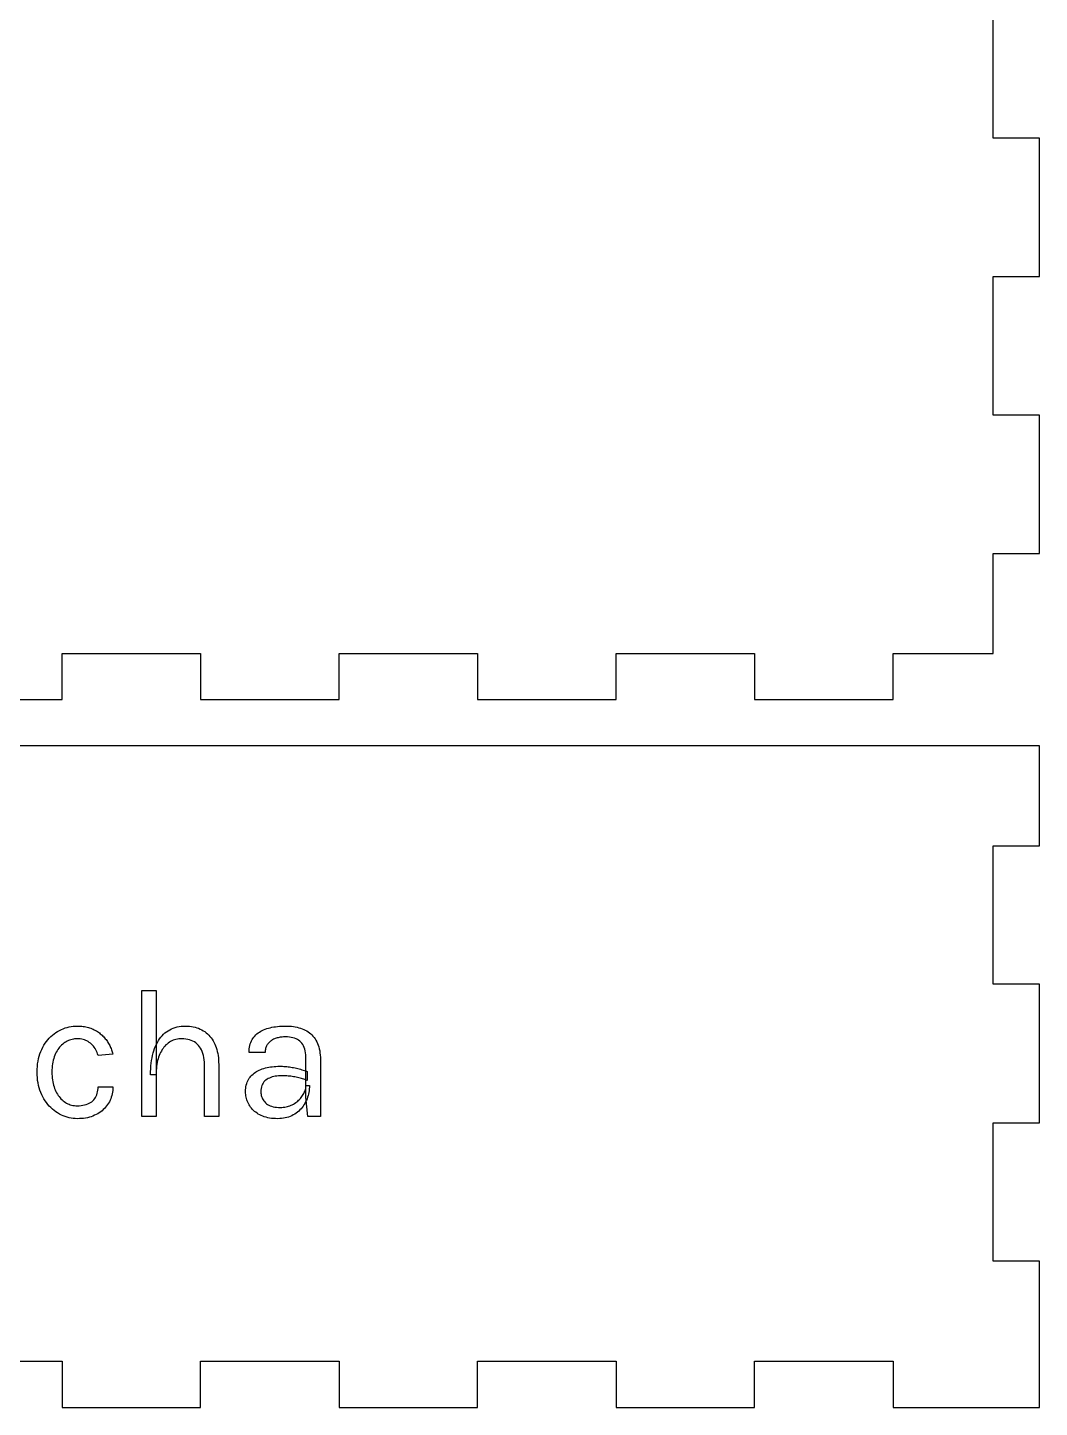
# Model space of a CAD drawing. Header units: millimetres. Extents: x 0 to 275, y 0 to 182.
# Drawn here: x 209.3 to 275, y 0 to 89.7 of the extents above; entities that cross this region are included whole.
import ezdxf

# ---------------------------------------------------------------- set-up
doc = ezdxf.new("R2010")
doc.units = ezdxf.units.MM
doc.layers.get('0').update_dxf_attribs({"linetype": 'CONTINUOUS'})

msp = doc.modelspace()

# ---------------------------------------------------------------- linework, layer by layer
for p, q in [((272, 82.5), (272, 91.5)), ((275, 82.5), (272, 82.5)), ((275, 73.5), (275, 82.5)), ((272, 64.5), (272, 73.5)), ((272, 73.5), (275, 73.5)), ((275, 64.5), (272, 64.5)), ((275, 55.5), (275, 64.5)), ((272, 49), (272, 55.5)), ((272, 55.5), (275, 55.5)), ((211.5, 46), (211.5, 49)), ((211.5, 49), (220.5, 49)), ((220.5, 49), (220.5, 46)), ((229.5, 46), (229.5, 49)), ((229.5, 49), (238.5, 49)), ((238.5, 49), (238.5, 46)), ((247.5, 46), (247.5, 49)), ((247.5, 49), (256.5, 49)), ((256.5, 49), (256.5, 46)), ((265.5, 46), (265.5, 49)), ((265.5, 49), (272, 49)), ((202.5, 46), (211.5, 46)), ((220.5, 46), (229.5, 46)), ((238.5, 46), (247.5, 46)), ((256.5, 46), (265.5, 46)), ((272, 43), (142, 43)), ((275, 43), (272, 43)), ((275, 36.5), (275, 43)), ((272, 27.5), (272, 36.5)), ((272, 36.5), (275, 36.5)), ((216.675, 18.908), (216.675, 27.092)), ((216.675, 27.092), (217.611, 27.092)), ((217.611, 27.092), (217.611, 18.908)), ((275, 27.5), (272, 27.5)), ((275, 18.5), (275, 27.5)), ((210.875, 24.193), (210.982, 24.28)), ((210.982, 24.28), (211.095, 24.36)), ((211.095, 24.36), (211.212, 24.434)), ((211.212, 24.434), (211.332, 24.501)), ((211.332, 24.501), (211.455, 24.561)), ((211.455, 24.561), (211.579, 24.615)), ((211.579, 24.615), (211.704, 24.661)), ((211.704, 24.661), (211.832, 24.7)), ((211.832, 24.7), (211.962, 24.731)), ((211.962, 24.731), (212.093, 24.756)), ((212.093, 24.756), (212.227, 24.774)), ((212.227, 24.774), (212.362, 24.784)), ((212.362, 24.784), (212.499, 24.788)), ((212.499, 24.788), (212.499, 24.788)), ((212.499, 24.788), (212.595, 24.787)), ((212.595, 24.787), (212.689, 24.782)), ((212.689, 24.782), (212.782, 24.775)), ((212.782, 24.775), (212.872, 24.764)), ((212.872, 24.764), (212.96, 24.751)), ((212.96, 24.751), (213.047, 24.735)), ((213.047, 24.735), (213.131, 24.716)), ((213.131, 24.716), (213.213, 24.694)), ((213.213, 24.694), (213.294, 24.669)), ((213.294, 24.669), (213.372, 24.641)), ((213.372, 24.641), (213.448, 24.61)), ((213.448, 24.61), (213.523, 24.578)), ((213.523, 24.578), (213.595, 24.543)), ((213.595, 24.543), (213.666, 24.506)), ((213.666, 24.506), (213.734, 24.466)), ((213.734, 24.466), (213.801, 24.425)), ((213.801, 24.425), (213.865, 24.381)), ((213.865, 24.381), (213.928, 24.335)), ((213.928, 24.335), (213.988, 24.286)), ((213.988, 24.286), (214.047, 24.236)), ((214.047, 24.236), (214.104, 24.184)), ((218.004, 24.158), (218.093, 24.25)), ((218.093, 24.25), (218.187, 24.335)), ((218.187, 24.335), (218.286, 24.413)), ((218.286, 24.413), (218.39, 24.484)), ((218.39, 24.484), (218.498, 24.548)), ((218.498, 24.548), (218.61, 24.604)), ((218.61, 24.604), (218.727, 24.653)), ((218.727, 24.653), (218.848, 24.694)), ((218.848, 24.694), (218.973, 24.728)), ((218.973, 24.728), (219.103, 24.754)), ((219.103, 24.754), (219.237, 24.773)), ((219.237, 24.773), (219.376, 24.784)), ((219.376, 24.784), (219.519, 24.788)), ((219.519, 24.788), (219.519, 24.788)), ((219.519, 24.788), (219.653, 24.785)), ((219.653, 24.785), (219.782, 24.776)), ((219.782, 24.776), (219.908, 24.761)), ((219.908, 24.761), (220.03, 24.74)), ((220.03, 24.74), (220.148, 24.712)), ((220.148, 24.712), (220.262, 24.679)), ((220.262, 24.679), (220.373, 24.64)), ((220.373, 24.64), (220.479, 24.594)), ((220.479, 24.594), (220.581, 24.543)), ((220.581, 24.543), (220.68, 24.485)), ((220.68, 24.485), (220.774, 24.422)), ((220.774, 24.422), (220.864, 24.353)), ((220.864, 24.353), (220.95, 24.28)), ((220.95, 24.28), (221.03, 24.201)), ((224.091, 24.209), (224.163, 24.275)), ((224.163, 24.275), (224.241, 24.336)), ((224.241, 24.336), (224.323, 24.393)), ((224.323, 24.393), (224.409, 24.447)), ((224.409, 24.447), (224.501, 24.495)), ((224.501, 24.495), (224.596, 24.54)), ((224.596, 24.54), (224.697, 24.581)), ((224.697, 24.581), (224.802, 24.617)), ((224.802, 24.617), (224.911, 24.649)), ((224.911, 24.649), (225.023, 24.679)), ((225.023, 24.679), (225.138, 24.704)), ((225.138, 24.704), (225.256, 24.726)), ((225.256, 24.726), (225.377, 24.745)), ((225.377, 24.745), (225.501, 24.761)), ((225.501, 24.761), (225.629, 24.773)), ((225.629, 24.773), (225.759, 24.781)), ((225.759, 24.781), (225.893, 24.786)), ((225.893, 24.786), (226.029, 24.788)), ((226.029, 24.788), (226.029, 24.788)), ((226.029, 24.788), (226.16, 24.786)), ((226.16, 24.786), (226.287, 24.779)), ((226.287, 24.779), (226.411, 24.768)), ((226.411, 24.768), (226.533, 24.752)), ((226.533, 24.752), (226.651, 24.732)), ((226.651, 24.732), (226.767, 24.708)), ((226.767, 24.708), (226.88, 24.679)), ((226.88, 24.679), (226.989, 24.646)), ((226.989, 24.646), (227.096, 24.608)), ((227.096, 24.608), (227.199, 24.566)), ((227.199, 24.566), (227.299, 24.519)), ((227.299, 24.519), (227.394, 24.467)), ((227.394, 24.467), (227.485, 24.409)), ((227.485, 24.409), (227.571, 24.347)), ((227.571, 24.347), (227.654, 24.279)), ((227.654, 24.279), (227.731, 24.206)), ((210.179, 23.271), (210.249, 23.408)), ((210.249, 23.408), (210.325, 23.539)), ((210.325, 23.539), (210.405, 23.664)), ((210.405, 23.664), (210.489, 23.783)), ((210.489, 23.783), (210.579, 23.895)), ((210.579, 23.895), (210.673, 24)), ((210.673, 24), (210.771, 24.1)), ((210.771, 24.1), (210.875, 24.193)), ((211.287, 23.339), (211.23, 23.259)), ((211.346, 23.414), (211.287, 23.339)), ((211.409, 23.484), (211.346, 23.414)), ((211.474, 23.55), (211.409, 23.484)), ((211.542, 23.61), (211.474, 23.55)), ((211.612, 23.666), (211.542, 23.61)), ((211.686, 23.717), (211.612, 23.666)), ((211.762, 23.763), (211.686, 23.717)), ((211.838, 23.804), (211.762, 23.763)), ((211.916, 23.841), (211.838, 23.804)), ((211.994, 23.873), (211.916, 23.841)), ((212.074, 23.899), (211.994, 23.873)), ((212.154, 23.921), (212.074, 23.899)), ((212.236, 23.938), (212.154, 23.921)), ((212.319, 23.95), (212.236, 23.938)), ((212.402, 23.958), (212.319, 23.95)), ((212.487, 23.96), (212.402, 23.958)), ((212.586, 23.957), (212.487, 23.96)), ((212.487, 23.96), (212.487, 23.96)), ((212.682, 23.948), (212.586, 23.957)), ((212.776, 23.934), (212.682, 23.948)), ((212.866, 23.913), (212.776, 23.934)), ((212.953, 23.887), (212.866, 23.913)), ((213.037, 23.855), (212.953, 23.887)), ((213.118, 23.817), (213.037, 23.855)), ((213.195, 23.774), (213.118, 23.817)), ((213.27, 23.724), (213.195, 23.774)), ((213.342, 23.669), (213.27, 23.724)), ((213.41, 23.609), (213.342, 23.669)), ((213.474, 23.544), (213.41, 23.609)), ((213.535, 23.476), (213.474, 23.544)), ((213.591, 23.403), (213.535, 23.476)), ((213.643, 23.326), (213.591, 23.403)), ((213.691, 23.245), (213.643, 23.326)), ((214.104, 24.184), (214.158, 24.13)), ((214.158, 24.13), (214.211, 24.075)), ((214.211, 24.075), (214.262, 24.019)), ((214.262, 24.019), (214.31, 23.961)), ((214.31, 23.961), (214.357, 23.902)), ((214.357, 23.902), (214.402, 23.841)), ((214.402, 23.841), (214.444, 23.779)), ((214.444, 23.779), (214.485, 23.716)), ((214.485, 23.716), (214.524, 23.651)), ((214.524, 23.651), (214.561, 23.585)), ((214.561, 23.585), (214.596, 23.519)), ((214.596, 23.519), (214.628, 23.452)), ((214.628, 23.452), (214.659, 23.384)), ((214.659, 23.384), (214.688, 23.316)), ((217.465, 23.185), (217.515, 23.33)), ((217.515, 23.33), (217.57, 23.468)), ((217.57, 23.468), (217.63, 23.6)), ((217.63, 23.6), (217.695, 23.725)), ((217.695, 23.725), (217.765, 23.843)), ((217.765, 23.843), (217.84, 23.955)), ((217.84, 23.955), (217.919, 24.06)), ((217.919, 24.06), (218.004, 24.158)), ((218.063, 23.335), (218.006, 23.252)), ((218.122, 23.414), (218.063, 23.335)), ((218.186, 23.487), (218.122, 23.414)), ((218.253, 23.555), (218.186, 23.487)), ((218.323, 23.619), (218.253, 23.555)), ((218.397, 23.678), (218.323, 23.619)), ((218.474, 23.732), (218.397, 23.678)), ((218.554, 23.78), (218.474, 23.732)), ((218.636, 23.822), (218.554, 23.78)), ((218.721, 23.858), (218.636, 23.822)), ((218.81, 23.889), (218.721, 23.858)), ((218.9, 23.915), (218.81, 23.889)), ((218.994, 23.935), (218.9, 23.915)), ((219.09, 23.949), (218.994, 23.935)), ((219.189, 23.957), (219.09, 23.949)), ((219.291, 23.96), (219.189, 23.957)), ((219.424, 23.956), (219.291, 23.96)), ((219.291, 23.96), (219.291, 23.96)), ((219.551, 23.943), (219.424, 23.956)), ((219.672, 23.921), (219.551, 23.943)), ((219.788, 23.891), (219.672, 23.921)), ((219.898, 23.853), (219.788, 23.891)), ((220.002, 23.806), (219.898, 23.853)), ((220.101, 23.75), (220.002, 23.806)), ((220.193, 23.685), (220.101, 23.75)), ((220.281, 23.613), (220.193, 23.685)), ((220.362, 23.531), (220.281, 23.613)), ((220.437, 23.441), (220.362, 23.531)), ((220.503, 23.344), (220.437, 23.441)), ((220.562, 23.238), (220.503, 23.344)), ((221.03, 24.201), (221.107, 24.117)), ((221.107, 24.117), (221.179, 24.027)), ((221.179, 24.027), (221.246, 23.933)), ((221.246, 23.933), (221.309, 23.833)), ((221.309, 23.833), (221.367, 23.728)), ((221.367, 23.728), (221.421, 23.618)), ((221.421, 23.618), (221.47, 23.503)), ((221.47, 23.503), (221.514, 23.384)), ((221.514, 23.384), (221.553, 23.261)), ((223.665, 23.3), (223.681, 23.413)), ((223.681, 23.413), (223.702, 23.52)), ((223.702, 23.52), (223.73, 23.623)), ((223.73, 23.623), (223.763, 23.721)), ((223.763, 23.721), (223.803, 23.815)), ((223.803, 23.815), (223.849, 23.903)), ((223.849, 23.903), (223.901, 23.986)), ((223.901, 23.986), (223.959, 24.065)), ((223.959, 24.065), (224.023, 24.139)), ((224.023, 24.139), (224.091, 24.209)), ((224.725, 23.323), (224.713, 23.261)), ((224.741, 23.382), (224.725, 23.323)), ((224.761, 23.438), (224.741, 23.382)), ((224.784, 23.492), (224.761, 23.438)), ((224.81, 23.544), (224.784, 23.492)), ((224.84, 23.593), (224.81, 23.544)), ((224.874, 23.639), (224.84, 23.593)), ((224.911, 23.683), (224.874, 23.639)), ((224.95, 23.724), (224.911, 23.683)), ((224.992, 23.763), (224.95, 23.724)), ((225.036, 23.8), (224.992, 23.763)), ((225.082, 23.835), (225.036, 23.8)), ((225.132, 23.867), (225.082, 23.835)), ((225.184, 23.897), (225.132, 23.867)), ((225.238, 23.924), (225.184, 23.897)), ((225.295, 23.949), (225.238, 23.924)), ((225.354, 23.972), (225.295, 23.949)), ((225.415, 23.993), (225.354, 23.972)), ((225.478, 24.011), (225.415, 23.993)), ((225.542, 24.027), (225.478, 24.011)), ((225.607, 24.041), (225.542, 24.027)), ((225.674, 24.053), (225.607, 24.041)), ((225.742, 24.063), (225.674, 24.053)), ((225.812, 24.07), (225.742, 24.063)), ((225.883, 24.076), (225.812, 24.07)), ((225.955, 24.079), (225.883, 24.076)), ((226.029, 24.08), (225.955, 24.079)), ((226.158, 24.077), (226.029, 24.08)), ((226.029, 24.08), (226.029, 24.08)), ((226.28, 24.066), (226.158, 24.077)), ((226.395, 24.049), (226.28, 24.066)), ((226.504, 24.026), (226.395, 24.049)), ((226.606, 23.995), (226.504, 24.026)), ((226.702, 23.958), (226.606, 23.995)), ((226.791, 23.914), (226.702, 23.958)), ((226.874, 23.863), (226.791, 23.914)), ((226.95, 23.805), (226.874, 23.863)), ((227.019, 23.741), (226.95, 23.805)), ((227.082, 23.669), (227.019, 23.741)), ((227.138, 23.588), (227.082, 23.669)), ((227.187, 23.498), (227.138, 23.588)), ((227.23, 23.4), (227.187, 23.498)), ((227.267, 23.293), (227.23, 23.4)), ((227.731, 24.206), (227.804, 24.127)), ((227.804, 24.127), (227.873, 24.044)), ((227.873, 24.044), (227.937, 23.955)), ((227.937, 23.955), (227.997, 23.861)), ((227.997, 23.861), (228.052, 23.761)), ((228.052, 23.761), (228.101, 23.656)), ((228.101, 23.656), (228.144, 23.545)), ((228.144, 23.545), (228.181, 23.428)), ((228.181, 23.428), (228.213, 23.305)), ((209.916, 22.332), (209.942, 22.502)), ((209.942, 22.502), (209.975, 22.667)), ((209.975, 22.667), (210.015, 22.826)), ((210.015, 22.826), (210.062, 22.98)), ((210.062, 22.98), (210.117, 23.128)), ((210.117, 23.128), (210.179, 23.271)), ((210.901, 22.449), (210.88, 22.326)), ((210.927, 22.567), (210.901, 22.449)), ((210.958, 22.68), (210.927, 22.567)), ((210.993, 22.788), (210.958, 22.68)), ((211.033, 22.892), (210.993, 22.788)), ((211.077, 22.991), (211.033, 22.892)), ((211.125, 23.085), (211.077, 22.991)), ((211.176, 23.175), (211.125, 23.085)), ((211.23, 23.259), (211.176, 23.175)), ((213.735, 23.16), (213.691, 23.245)), ((213.775, 23.071), (213.735, 23.16)), ((213.811, 22.978), (213.775, 23.071)), ((213.843, 22.88), (213.811, 22.978)), ((214.803, 22.964), (213.843, 22.88)), ((214.688, 23.316), (214.715, 23.247)), ((214.715, 23.247), (214.74, 23.177)), ((214.74, 23.177), (214.763, 23.107)), ((214.763, 23.107), (214.784, 23.036)), ((214.784, 23.036), (214.803, 22.964)), ((214.803, 22.964), (214.803, 22.964)), ((217.293, 22.375), (217.317, 22.549)), ((217.317, 22.549), (217.346, 22.717)), ((217.346, 22.717), (217.38, 22.879)), ((217.38, 22.879), (217.42, 23.035)), ((217.42, 23.035), (217.465, 23.185)), ((217.711, 22.538), (217.684, 22.419)), ((217.742, 22.653), (217.711, 22.538)), ((217.776, 22.764), (217.742, 22.653)), ((217.815, 22.871), (217.776, 22.764)), ((217.858, 22.974), (217.815, 22.871)), ((217.904, 23.071), (217.858, 22.974)), ((217.953, 23.164), (217.904, 23.071)), ((218.006, 23.252), (217.953, 23.164)), ((220.614, 23.125), (220.562, 23.238)), ((220.657, 23.004), (220.614, 23.125)), ((220.692, 22.875), (220.657, 23.004)), ((220.72, 22.738), (220.692, 22.875)), ((220.739, 22.593), (220.72, 22.738)), ((220.751, 22.44), (220.739, 22.593)), ((220.755, 22.28), (220.751, 22.44)), ((221.553, 23.261), (221.586, 23.133)), ((221.586, 23.133), (221.614, 23.002)), ((221.614, 23.002), (221.638, 22.866)), ((221.638, 22.866), (221.656, 22.726)), ((221.656, 22.726), (221.669, 22.581)), ((221.669, 22.581), (221.676, 22.433)), ((221.676, 22.433), (221.679, 22.28)), ((223.653, 23.06), (223.656, 23.182)), ((224.697, 23.06), (223.653, 23.06)), ((223.656, 23.182), (223.665, 23.3)), ((224.699, 23.13), (224.697, 23.06)), ((224.697, 23.06), (224.697, 23.06)), ((224.704, 23.196), (224.699, 23.13)), ((224.713, 23.261), (224.704, 23.196)), ((227.296, 23.178), (227.267, 23.293)), ((227.319, 23.053), (227.296, 23.178)), ((227.336, 22.92), (227.319, 23.053)), ((227.346, 22.778), (227.336, 22.92)), ((227.349, 22.628), (227.346, 22.778)), ((227.349, 20.168), (227.349, 22.628)), ((228.213, 23.305), (228.239, 23.177)), ((228.239, 23.177), (228.259, 23.042)), ((228.259, 23.042), (228.273, 22.902)), ((228.273, 22.902), (228.282, 22.756)), ((228.282, 22.756), (228.285, 22.604)), ((228.285, 22.604), (228.285, 22.604)), ((228.285, 22.604), (228.285, 18.908)), ((209.883, 21.788), (209.887, 21.975)), ((209.887, 21.606), (209.883, 21.788)), ((209.883, 21.788), (209.883, 21.788)), ((209.887, 21.975), (209.898, 22.156)), ((209.898, 21.428), (209.887, 21.606)), ((209.898, 22.156), (209.916, 22.332)), ((210.845, 21.93), (210.843, 21.788)), ((210.843, 21.788), (210.843, 21.788)), ((210.843, 21.788), (210.845, 21.657)), ((210.852, 22.067), (210.845, 21.93)), ((210.845, 21.657), (210.852, 21.529)), ((210.864, 22.199), (210.852, 22.067)), ((210.852, 21.529), (210.862, 21.404)), ((210.88, 22.326), (210.864, 22.199)), ((217.251, 21.62), (217.254, 21.817)), ((217.611, 21.62), (217.251, 21.62)), ((217.254, 21.817), (217.262, 22.009)), ((217.262, 22.009), (217.275, 22.195)), ((217.275, 22.195), (217.293, 22.375)), ((217.613, 21.763), (217.611, 21.62)), ((217.611, 21.62), (217.611, 21.62)), ((217.619, 21.902), (217.613, 21.763)), ((217.629, 22.038), (217.619, 21.902)), ((217.644, 22.169), (217.629, 22.038)), ((217.662, 22.296), (217.644, 22.169)), ((217.684, 22.419), (217.662, 22.296)), ((220.755, 18.908), (220.755, 22.28)), ((221.679, 22.28), (221.679, 22.28)), ((221.679, 22.28), (221.679, 18.908)), ((223.716, 21.464), (223.776, 21.535)), ((223.776, 21.535), (223.841, 21.603)), ((223.841, 21.603), (223.91, 21.666)), ((223.91, 21.666), (223.983, 21.726)), ((223.983, 21.726), (224.06, 21.781)), ((224.06, 21.781), (224.142, 21.833)), ((224.142, 21.833), (224.228, 21.881)), ((224.228, 21.881), (224.318, 21.925)), ((224.318, 21.925), (224.412, 21.965)), ((224.412, 21.965), (224.511, 22.001)), ((224.511, 22.001), (224.613, 22.033)), ((224.613, 22.033), (224.718, 22.063)), ((224.718, 22.063), (224.825, 22.088)), ((224.825, 22.088), (224.934, 22.11)), ((224.934, 22.11), (225.047, 22.129)), ((225.047, 22.129), (225.161, 22.145)), ((225.161, 22.145), (225.278, 22.157)), ((225.278, 22.157), (225.398, 22.165)), ((225.46, 21.539), (225.357, 21.522)), ((225.398, 22.165), (225.52, 22.17)), ((225.566, 21.551), (225.46, 21.539)), ((225.52, 22.17), (225.645, 22.172)), ((225.676, 21.558), (225.566, 21.551)), ((225.645, 22.172), (225.645, 22.172)), ((225.645, 22.172), (225.735, 22.171)), ((225.789, 21.56), (225.676, 21.558)), ((225.735, 22.171), (225.825, 22.168)), ((225.865, 21.559), (225.789, 21.56)), ((225.789, 21.56), (225.789, 21.56)), ((225.825, 22.168), (225.915, 22.164)), ((225.943, 21.557), (225.865, 21.559)), ((225.915, 22.164), (226.005, 22.158)), ((226.023, 21.552), (225.943, 21.557)), ((226.005, 22.158), (226.096, 22.149)), ((226.103, 21.547), (226.023, 21.552)), ((226.096, 22.149), (226.186, 22.14)), ((226.186, 21.539), (226.103, 21.547)), ((226.186, 22.14), (226.276, 22.128)), ((226.27, 21.53), (226.186, 21.539)), ((226.355, 21.519), (226.27, 21.53)), ((226.276, 22.128), (226.367, 22.114)), ((226.367, 22.114), (226.457, 22.099)), ((226.457, 22.099), (226.548, 22.082)), ((226.548, 22.082), (226.638, 22.063)), ((226.638, 22.063), (226.728, 22.043)), ((226.728, 22.043), (226.818, 22.022)), ((226.818, 22.022), (226.907, 21.999)), ((226.907, 21.999), (226.996, 21.976)), ((226.996, 21.976), (227.084, 21.95)), ((227.084, 21.95), (227.172, 21.924)), ((227.172, 21.924), (227.259, 21.896)), ((227.259, 21.896), (227.346, 21.867)), ((227.346, 21.867), (227.433, 21.836)), ((227.433, 21.836), (227.433, 21.836)), ((227.433, 21.836), (227.433, 21.248)), ((209.916, 21.256), (209.898, 21.428)), ((209.942, 21.088), (209.916, 21.256)), ((209.975, 20.925), (209.942, 21.088)), ((210.015, 20.768), (209.975, 20.925)), ((210.062, 20.615), (210.015, 20.768)), ((210.862, 21.404), (210.877, 21.284)), ((210.877, 21.284), (210.896, 21.166)), ((210.896, 21.166), (210.92, 21.053)), ((210.92, 21.053), (210.947, 20.942)), ((210.947, 20.942), (210.979, 20.836)), ((210.979, 20.836), (211.016, 20.733)), ((211.016, 20.733), (211.056, 20.633)), ((211.056, 20.633), (211.1, 20.537)), ((213.829, 20.617), (213.84, 20.726)), ((213.84, 20.726), (213.843, 20.84)), ((213.843, 20.84), (213.843, 20.84)), ((213.843, 20.84), (214.803, 20.84)), ((214.8, 20.721), (214.792, 20.605)), ((214.803, 20.84), (214.8, 20.721)), ((223.425, 20.516), (223.428, 20.63)), ((223.428, 20.63), (223.437, 20.74)), ((223.437, 20.74), (223.451, 20.846)), ((223.451, 20.846), (223.472, 20.947)), ((223.472, 20.947), (223.498, 21.044)), ((223.498, 21.044), (223.53, 21.137)), ((223.53, 21.137), (223.568, 21.225)), ((223.568, 21.225), (223.611, 21.309)), ((223.611, 21.309), (223.661, 21.389)), ((223.661, 21.389), (223.716, 21.464)), ((224.425, 20.627), (224.421, 20.516)), ((224.437, 20.731), (224.425, 20.627)), ((224.457, 20.828), (224.437, 20.731)), ((224.484, 20.919), (224.457, 20.828)), ((224.52, 21.003), (224.484, 20.919)), ((224.564, 21.08), (224.52, 21.003)), ((224.615, 21.151), (224.564, 21.08)), ((224.674, 21.215), (224.615, 21.151)), ((224.742, 21.272), (224.674, 21.215)), ((224.817, 21.323), (224.742, 21.272)), ((224.898, 21.368), (224.817, 21.323)), ((224.983, 21.408), (224.898, 21.368)), ((225.071, 21.444), (224.983, 21.408)), ((225.163, 21.475), (225.071, 21.444)), ((225.258, 21.501), (225.163, 21.475)), ((225.357, 21.522), (225.258, 21.501)), ((226.442, 21.506), (226.355, 21.519)), ((226.53, 21.492), (226.442, 21.506)), ((226.62, 21.476), (226.53, 21.492)), ((226.71, 21.459), (226.62, 21.476)), ((226.797, 21.44), (226.71, 21.459)), ((226.883, 21.42), (226.797, 21.44)), ((226.968, 21.399), (226.883, 21.42)), ((227.05, 21.377), (226.968, 21.399)), ((227.13, 21.354), (227.05, 21.377)), ((227.209, 21.329), (227.13, 21.354)), ((227.285, 21.303), (227.209, 21.329)), ((227.36, 21.276), (227.285, 21.303)), ((227.294, 20.594), (227.314, 20.66)), ((227.314, 20.66), (227.329, 20.726)), ((227.329, 20.726), (227.34, 20.792)), ((227.34, 20.792), (227.347, 20.858)), ((227.347, 20.858), (227.349, 20.924)), ((227.349, 20.924), (227.349, 20.924)), ((227.349, 20.924), (227.577, 20.924)), ((227.433, 21.248), (227.36, 21.276)), ((227.567, 20.697), (227.555, 20.586)), ((227.575, 20.81), (227.567, 20.697)), ((227.577, 20.924), (227.575, 20.81)), ((210.117, 20.467), (210.062, 20.615)), ((210.179, 20.324), (210.117, 20.467)), ((210.249, 20.186), (210.179, 20.324)), ((210.325, 20.053), (210.249, 20.186)), ((210.405, 19.927), (210.325, 20.053)), ((210.489, 19.807), (210.405, 19.927)), ((210.579, 19.693), (210.489, 19.807)), ((211.1, 20.537), (211.148, 20.446)), ((211.148, 20.446), (211.198, 20.359)), ((211.198, 20.359), (211.252, 20.277)), ((211.252, 20.277), (211.309, 20.199)), ((211.309, 20.199), (211.369, 20.125)), ((211.369, 20.125), (211.432, 20.056)), ((211.432, 20.056), (211.499, 19.991)), ((211.499, 19.991), (211.568, 19.93)), ((211.568, 19.93), (211.641, 19.874)), ((211.641, 19.874), (211.716, 19.823)), ((211.716, 19.823), (211.794, 19.777)), ((211.794, 19.777), (211.873, 19.736)), ((211.873, 19.736), (211.955, 19.701)), ((213.171, 19.722), (213.262, 19.764)), ((213.262, 19.764), (213.347, 19.813)), ((213.347, 19.813), (213.426, 19.869)), ((213.426, 19.869), (213.498, 19.931)), ((213.498, 19.931), (213.564, 19.999)), ((213.564, 19.999), (213.622, 20.072)), ((213.622, 20.072), (213.674, 20.15)), ((213.674, 20.15), (213.719, 20.233)), ((213.719, 20.233), (213.757, 20.322)), ((213.757, 20.322), (213.788, 20.415)), ((213.788, 20.415), (213.812, 20.514)), ((213.812, 20.514), (213.829, 20.617)), ((214.521, 19.772), (214.462, 19.68)), ((214.575, 19.867), (214.521, 19.772)), ((214.623, 19.964), (214.575, 19.867)), ((214.665, 20.065), (214.623, 19.964)), ((214.701, 20.168), (214.665, 20.065)), ((214.732, 20.273), (214.701, 20.168)), ((214.758, 20.381), (214.732, 20.273)), ((214.778, 20.492), (214.758, 20.381)), ((214.792, 20.605), (214.778, 20.492)), ((223.427, 20.428), (223.425, 20.516)), ((223.425, 20.516), (223.425, 20.516)), ((223.434, 20.34), (223.427, 20.428)), ((223.446, 20.253), (223.434, 20.34)), ((223.461, 20.168), (223.446, 20.253)), ((223.482, 20.082), (223.461, 20.168)), ((223.507, 19.998), (223.482, 20.082)), ((223.537, 19.915), (223.507, 19.998)), ((223.571, 19.832), (223.537, 19.915)), ((223.61, 19.751), (223.571, 19.832)), ((223.653, 19.67), (223.61, 19.751)), ((224.421, 20.516), (224.421, 20.516)), ((224.421, 20.516), (224.424, 20.433)), ((224.424, 20.433), (224.433, 20.353)), ((224.433, 20.353), (224.448, 20.275)), ((224.448, 20.275), (224.469, 20.199)), ((224.469, 20.199), (224.497, 20.126)), ((224.497, 20.126), (224.53, 20.055)), ((224.53, 20.055), (224.569, 19.987)), ((224.569, 19.987), (224.615, 19.921)), ((224.615, 19.921), (224.666, 19.857)), ((224.666, 19.857), (224.724, 19.796)), ((224.724, 19.796), (224.788, 19.739)), ((224.788, 19.739), (224.86, 19.688)), ((226.536, 19.715), (226.609, 19.76)), ((226.609, 19.76), (226.68, 19.807)), ((226.68, 19.807), (226.747, 19.856)), ((226.747, 19.856), (226.811, 19.908)), ((226.811, 19.908), (226.872, 19.962)), ((226.872, 19.962), (226.93, 20.018)), ((226.93, 20.018), (226.985, 20.076)), ((226.985, 20.076), (227.036, 20.136)), ((227.036, 20.136), (227.085, 20.199)), ((227.085, 20.199), (227.13, 20.264)), ((227.13, 20.264), (227.172, 20.33)), ((227.172, 20.33), (227.209, 20.396)), ((227.209, 20.396), (227.242, 20.462)), ((227.276, 19.76), (227.22, 19.667)), ((227.242, 20.462), (227.27, 20.528)), ((227.27, 20.528), (227.294, 20.594)), ((227.328, 19.856), (227.276, 19.76)), ((227.375, 19.955), (227.328, 19.856)), ((227.469, 18.908), (227.349, 20.168)), ((227.418, 20.056), (227.375, 19.955)), ((227.455, 20.159), (227.418, 20.056)), ((227.487, 20.263), (227.455, 20.159)), ((227.515, 20.369), (227.487, 20.263)), ((227.537, 20.477), (227.515, 20.369)), ((227.555, 20.586), (227.537, 20.477)), ((210.673, 19.584), (210.579, 19.693)), ((210.771, 19.483), (210.673, 19.584)), ((210.875, 19.387), (210.771, 19.483)), ((210.982, 19.297), (210.875, 19.387)), ((211.095, 19.213), (210.982, 19.297)), ((211.212, 19.136), (211.095, 19.213)), ((211.332, 19.065), (211.212, 19.136)), ((211.455, 19.002), (211.332, 19.065)), ((211.579, 18.946), (211.455, 19.002)), ((211.704, 18.898), (211.579, 18.946)), ((211.832, 18.857), (211.704, 18.898)), ((211.962, 18.824), (211.832, 18.857)), ((211.955, 19.701), (212.038, 19.671)), ((212.038, 19.671), (212.124, 19.647)), ((212.124, 19.647), (212.212, 19.628)), ((212.212, 19.628), (212.301, 19.615)), ((212.301, 19.615), (212.393, 19.607)), ((212.393, 19.607), (212.487, 19.604)), ((212.487, 19.604), (212.617, 19.607)), ((212.487, 19.604), (212.487, 19.604)), ((212.617, 19.607), (212.741, 19.617)), ((212.741, 19.617), (212.858, 19.633)), ((212.858, 19.633), (212.968, 19.656)), ((212.968, 19.656), (213.073, 19.686)), ((213.073, 19.686), (213.171, 19.722)), ((213.276, 18.861), (213.155, 18.831)), ((213.392, 18.896), (213.276, 18.861)), ((213.505, 18.937), (213.392, 18.896)), ((213.614, 18.983), (213.505, 18.937)), ((213.72, 19.034), (213.614, 18.983)), ((213.821, 19.09), (213.72, 19.034)), ((213.918, 19.15), (213.821, 19.09)), ((214.01, 19.214), (213.918, 19.15)), ((214.097, 19.282), (214.01, 19.214)), ((214.18, 19.354), (214.097, 19.282)), ((214.257, 19.429), (214.18, 19.354)), ((214.33, 19.509), (214.257, 19.429)), ((214.399, 19.593), (214.33, 19.509)), ((214.462, 19.68), (214.399, 19.593)), ((217.611, 18.908), (216.675, 18.908)), ((217.611, 18.908), (217.611, 18.908)), ((221.679, 18.908), (220.755, 18.908)), ((221.679, 18.908), (221.679, 18.908)), ((223.701, 19.591), (223.653, 19.67)), ((223.754, 19.515), (223.701, 19.591)), ((223.811, 19.442), (223.754, 19.515)), ((223.873, 19.372), (223.811, 19.442)), ((223.94, 19.305), (223.873, 19.372)), ((224.011, 19.242), (223.94, 19.305)), ((224.087, 19.181), (224.011, 19.242)), ((224.168, 19.123), (224.087, 19.181)), ((224.253, 19.068), (224.168, 19.123)), ((224.343, 19.016), (224.253, 19.068)), ((224.438, 18.968), (224.343, 19.016)), ((224.538, 18.925), (224.438, 18.968)), ((224.642, 18.887), (224.538, 18.925)), ((224.752, 18.855), (224.642, 18.887)), ((224.867, 18.827), (224.752, 18.855)), ((224.86, 19.688), (224.938, 19.643)), ((224.938, 19.643), (225.024, 19.604)), ((225.024, 19.604), (225.118, 19.571)), ((225.118, 19.571), (225.218, 19.544)), ((225.218, 19.544), (225.326, 19.523)), ((225.326, 19.523), (225.441, 19.508)), ((225.441, 19.508), (225.563, 19.499)), ((225.563, 19.499), (225.693, 19.496)), ((225.693, 19.496), (225.786, 19.498)), ((225.693, 19.496), (225.693, 19.496)), ((225.786, 19.498), (225.876, 19.505)), ((225.876, 19.505), (225.965, 19.516)), ((225.965, 19.516), (226.053, 19.531)), ((226.11, 18.839), (225.998, 18.812)), ((226.053, 19.531), (226.138, 19.551)), ((226.219, 18.872), (226.11, 18.839)), ((226.138, 19.551), (226.221, 19.575)), ((226.324, 18.911), (226.219, 18.872)), ((226.221, 19.575), (226.303, 19.603)), ((226.303, 19.603), (226.382, 19.636)), ((226.425, 18.956), (226.324, 18.911)), ((226.382, 19.636), (226.46, 19.673)), ((226.523, 19.007), (226.425, 18.956)), ((226.46, 19.673), (226.536, 19.715)), ((226.617, 19.064), (226.523, 19.007)), ((226.707, 19.126), (226.617, 19.064)), ((226.793, 19.192), (226.707, 19.126)), ((226.875, 19.261), (226.793, 19.192)), ((226.953, 19.335), (226.875, 19.261)), ((227.026, 19.412), (226.953, 19.335)), ((227.095, 19.493), (227.026, 19.412)), ((227.159, 19.578), (227.095, 19.493)), ((227.22, 19.667), (227.159, 19.578)), ((228.285, 18.908), (227.469, 18.908)), ((228.285, 18.908), (228.285, 18.908)), ((212.093, 18.797), (211.962, 18.824)), ((212.227, 18.779), (212.093, 18.797)), ((212.362, 18.768), (212.227, 18.779)), ((212.499, 18.764), (212.362, 18.768)), ((212.638, 18.767), (212.499, 18.764)), ((212.499, 18.764), (212.499, 18.764)), ((212.499, 18.764), (212.499, 18.764)), ((212.772, 18.775), (212.638, 18.767)), ((212.904, 18.788), (212.772, 18.775)), ((213.031, 18.807), (212.904, 18.788)), ((213.155, 18.831), (213.031, 18.807)), ((224.986, 18.804), (224.867, 18.827)), ((225.11, 18.787), (224.986, 18.804)), ((225.24, 18.774), (225.11, 18.787)), ((225.374, 18.767), (225.24, 18.774)), ((225.513, 18.764), (225.374, 18.767)), ((225.64, 18.767), (225.513, 18.764)), ((225.513, 18.764), (225.513, 18.764)), ((225.513, 18.764), (225.513, 18.764)), ((225.763, 18.776), (225.64, 18.767)), ((225.882, 18.791), (225.763, 18.776)), ((225.998, 18.812), (225.882, 18.791)), ((272, 9.5), (272, 18.5)), ((272, 18.5), (275, 18.5)), ((275, 9.5), (272, 9.5)), ((275, 3), (275, 9.5)), ((202.5, 3), (211.5, 3)), ((211.5, 3), (211.5, 0)), ((220.5, 0), (220.5, 3)), ((220.5, 3), (229.5, 3)), ((229.5, 3), (229.5, 0)), ((238.5, 0), (238.5, 3)), ((238.5, 3), (247.5, 3)), ((247.5, 3), (247.5, 0)), ((256.5, 0), (256.5, 3)), ((256.5, 3), (265.5, 3)), ((265.5, 3), (265.5, 0)), ((275, 0), (275, 3)), ((211.5, 0), (220.5, 0)), ((229.5, 0), (238.5, 0)), ((247.5, 0), (256.5, 0)), ((265.5, 0), (272, 0)), ((272, 0), (275, 0))]:
    msp.add_line(p, q)

doc.saveas('drawing.dxf')
